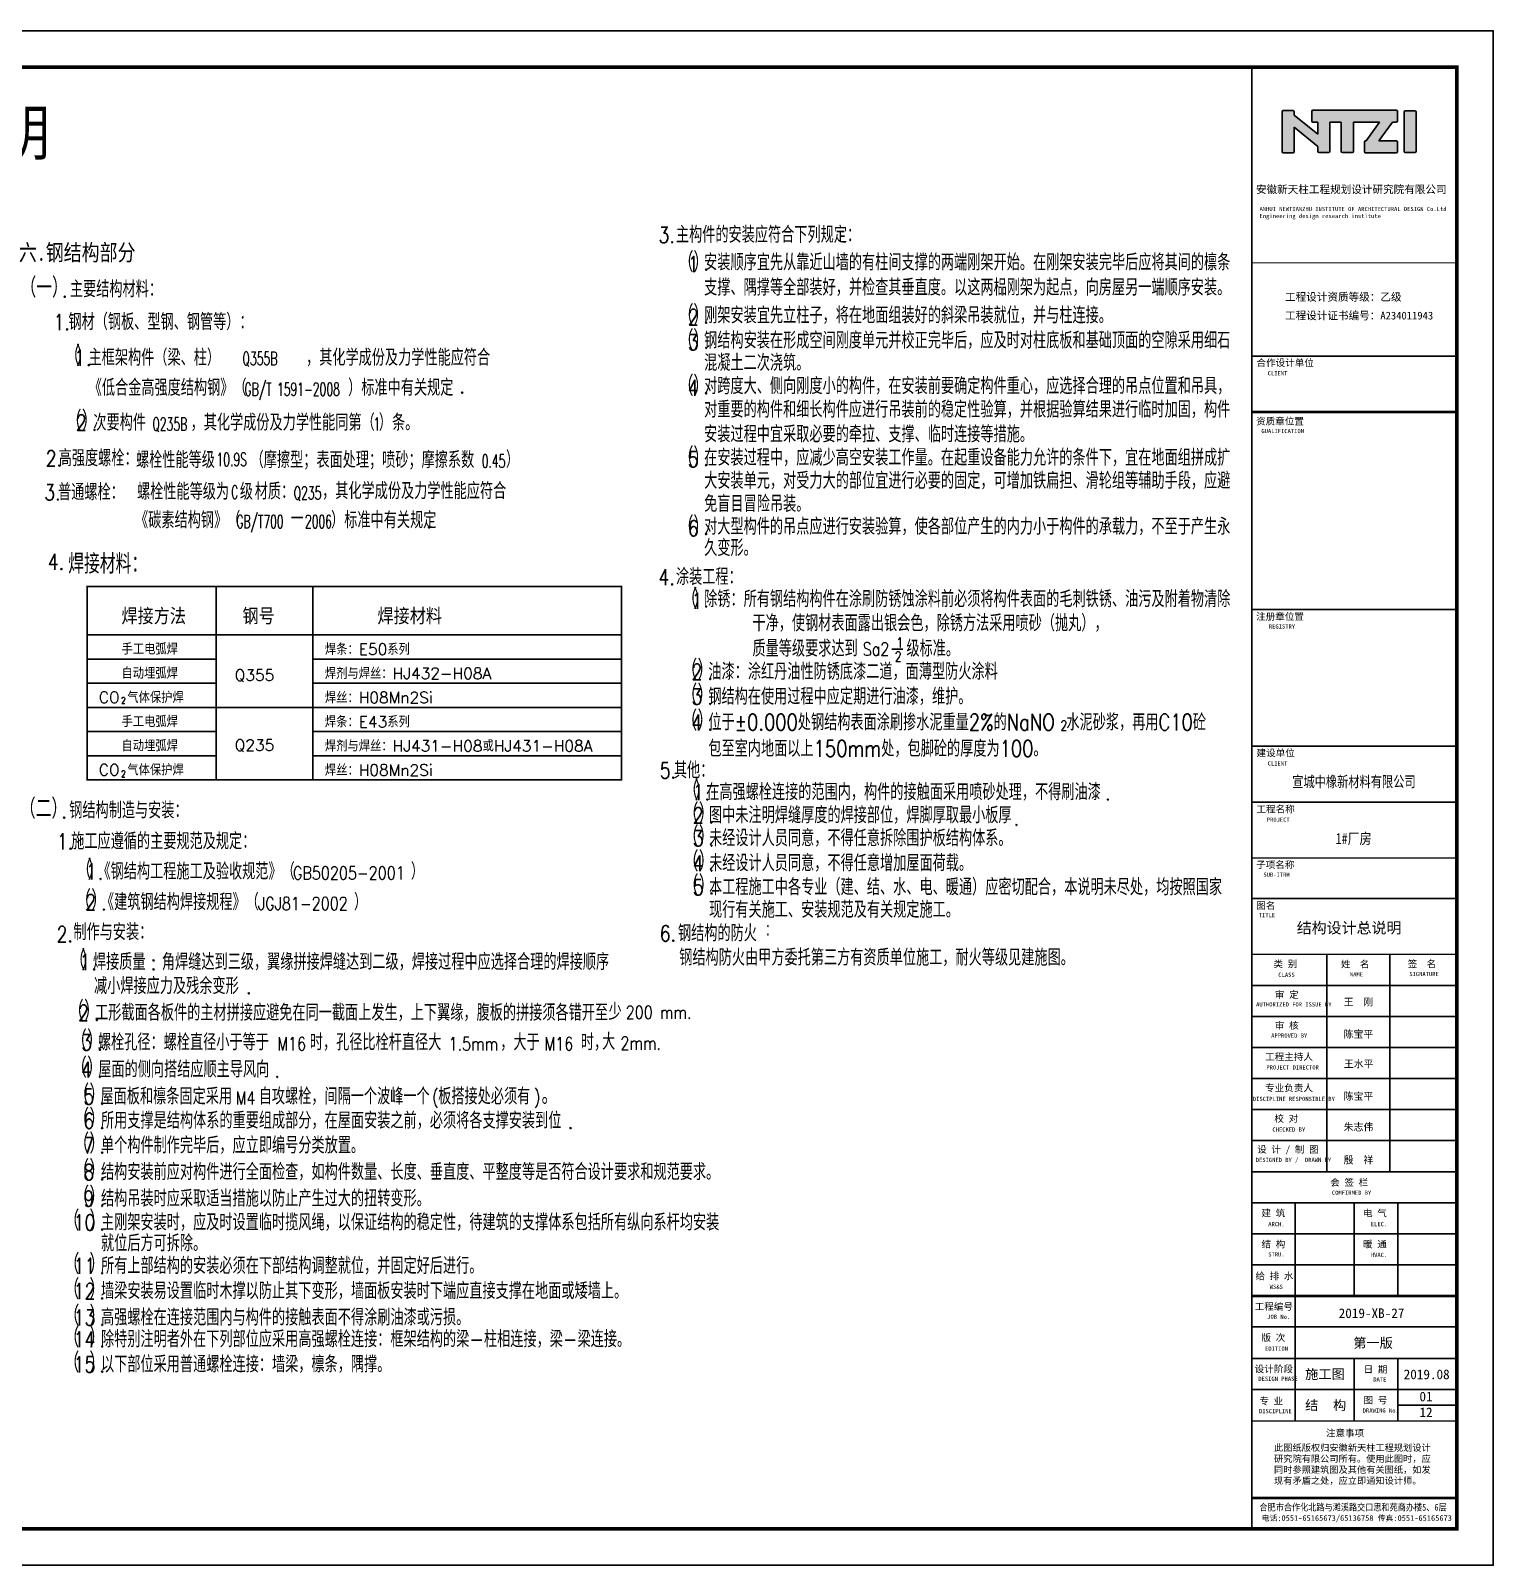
# Model space of a CAD drawing. Extents: x 37237700 to 37865026, y 138877 to 347670.
# Drawn here: x 37824997 to 37865026, y 305670 to 347670 of the extents above; entities that cross this region are included whole.
import ezdxf
from ezdxf.enums import TextEntityAlignment as Align

# ---------------------------------------------------------------- set-up
doc = ezdxf.new("R2010")
doc.units = 0
doc.header["$LTSCALE"] = 1000
doc.header["$MEASUREMENT"] = 0
doc.layers.get('0').update_dxf_attribs({"linetype": 'CONTINUOUS'})
for name, color, linetype in [('46', 7, 'CONTINUOUS'), ('PUB_TAB', 7, 'CONTINUOUS'), ('PUB_TEXT', 7, 'CONTINUOUS'), ('PUB_TITLE', 4, 'CONTINUOUS')]:
    doc.layers.add(name, color=color, linetype=linetype)
doc.styles.add('-黑体', font='simhei.ttf')
doc.styles.add('_HZTXT', font='txt.shx', dxfattribs={"width": 0.8, "bigfont": 'hztxt.shx'})
doc.styles.add('_SIMPLEX', font='SIMPLEX', dxfattribs={"width": 0.8})
doc.styles.add('_TXT', font='SIMPLEX.shx', dxfattribs={"width": 0.6})
doc.styles.add('DIM_FONT', font='SIMPLEX.shx', dxfattribs={"width": 0.8})
doc.styles.add('STYLE-黑体', font='simhei.ttf')
doc.styles.add('TQ', font='')
doc.styles.add('中文', font='', dxfattribs={"width": 0.8, "height": 1000})
doc.styles.add('中西', font='romans.shx', dxfattribs={"width": 0.8, "height": 350, "bigfont": 'hztxt.shx'})
doc.styles.get('TQ').set_extended_font_data('SimSun')
doc.styles.get('中文').set_extended_font_data('SimSun')

# ---------------------------------------------------------------- blocks, each defined once
blk = doc.blocks.new('ly')
at = {"layer": 'PUB_TEXT', "insert": (-5884, 1715), "char_height": 212, "width": 5144.75, "attachment_point": 1, "style": 'TQ'}
blk.add_mtext('\\pt576;此图纸版权归安徽新天柱工程规划设计研究院有限公司所有。使用此图时，应同时参照建筑图及其他有关图纸，如发现有矛盾之处，应立即通知设计师。', dxfattribs=at)
blk = doc.blocks.new('tk0')
h = blk.add_hatch(color=256)
h.paths.add_polyline_path([(32852392, -1204546), (32853685, -1205603), (32853685, -1205878, 0.414214), (32853749, -1205942), (32854275, -1205942, 0.414214), (32854339, -1205878), (32854339, -1204280), (32854967, -1204280), (32854967, -1205875, 0.414214), (32855031, -1205939), (32855571, -1205939, 0.414214), (32855635, -1205875), (32855635, -1204280), (32857060, -1204280), (32856336, -1205302), (32856292, -1205302, 0.414214), (32856228, -1205366), (32856228, -1205892, 0.414214), (32856292, -1205956), (32857972, -1205956, 0.414214), (32858036, -1205892), (32858036, -1205362, 0.414214), (32857972, -1205298), (32857012, -1205298), (32857761, -1204270), (32857974, -1204270, 0.414214), (32858038, -1204206), (32858038, -1203685, 0.414214), (32857974, -1203621), (32853417, -1203621, 0.414214), (32853353, -1203685), (32853353, -1204218, 0.414214), (32853417, -1204282), (32853679, -1204282), (32853679, -1204939), (32852388, -1203885), (32852389, -1203708, 0.41489), (32852325, -1203644), (32851789, -1203644, 0.414214), (32851725, -1203708), (32851725, -1205882, 0.414214), (32851789, -1205946), (32852328, -1205946, 0.414214), (32852392, -1205882)])
h.paths.add_polyline_path([(32858400, -1205878, 0.414214), (32858464, -1205942), (32858999, -1205942, 0.414214), (32859063, -1205878), (32859063, -1203710, 0.414214), (32858999, -1203646), (32858464, -1203646, 0.414214), (32858400, -1203710)])
for p, q in [((32851725, -1205882), (32851725, -1203708)), ((32851789, -1203644), (32852325, -1203644)), ((32852389, -1203708), (32852388, -1203885)), ((32853353, -1204218), (32853353, -1203685)), ((32853417, -1203621), (32857974, -1203621)), ((32858038, -1203685), (32858038, -1204206)), ((32858400, -1205878), (32858400, -1203710)), ((32858464, -1203646), (32858999, -1203646)), ((32859063, -1203710), (32859063, -1205878)), ((32852388, -1203885), (32853679, -1204939)), ((32853685, -1205603), (32852392, -1204546)), ((32852392, -1204546), (32852392, -1205882)), ((32853679, -1204282), (32853417, -1204282)), ((32853679, -1204939), (32853679, -1204282)), ((32854967, -1204280), (32854339, -1204280)), ((32854339, -1204280), (32854339, -1205878)), ((32854967, -1205875), (32854967, -1204280)), ((32857060, -1204280), (32855635, -1204280)), ((32855635, -1204280), (32855635, -1205875)), ((32856336, -1205302), (32857060, -1204280)), ((32857761, -1204270), (32857012, -1205298)), ((32857974, -1204270), (32857761, -1204270)), ((32856228, -1205892), (32856228, -1205366)), ((32856292, -1205302), (32856336, -1205302)), ((32857012, -1205298), (32857972, -1205298)), ((32858036, -1205362), (32858036, -1205892)), ((32852328, -1205946), (32851789, -1205946)), ((32853685, -1205878), (32853685, -1205603)), ((32854275, -1205942), (32853749, -1205942)), ((32855571, -1205939), (32855031, -1205939)), ((32857972, -1205956), (32856292, -1205956)), ((32858999, -1205942), (32858464, -1205942))]:
    blk.add_line(p, q)
for centre, start, end in [((32851789, -1203708), 90, 180), ((32852325, -1203708), 359.86763, 90), ((32853417, -1203685), 90, 180), ((32857974, -1203685), 0, 90), ((32858464, -1203710), 90, 180), ((32858999, -1203710), 0, 90), ((32853417, -1204218), 180, 270), ((32857974, -1204206), 270, 0), ((32856292, -1205366), 90, 180), ((32857972, -1205362), 0, 90), ((32851789, -1205882), 180, 270), ((32852328, -1205882), 270, 0), ((32853749, -1205878), 180, 270), ((32854275, -1205878), 270, 0), ((32855031, -1205875), 180, 270), ((32855571, -1205875), 270, 0), ((32856292, -1205892), 180, 270), ((32857972, -1205892), 270, 0), ((32858464, -1205878), 180, 270), ((32858999, -1205878), 270, 0)]:
    blk.add_arc(centre, 64, start, end)
at = {"layer": 'PUB_TEXT'}
for p, q in [((32861287, -1201267), (32859815, -1201267)), ((32861287, -1201267), (32861287, -1202326)), ((32861287, -1281267), (32861287, -1280292)), ((32861292, -1281268), (32859731, -1281268))]:
    blk.add_line(p, q, dxfattribs=at)
at = {"layer": 'PUB_TITLE'}
for p, q in [((32861287, -1201267), (32850067, -1201267)), ((32854181, -1261723), (32854181, -1249823)), ((32857632, -1261723), (32857632, -1249823)), ((32850067, -1251523), (32861287, -1251523)), ((32850067, -1253223), (32861287, -1253223)), ((32850067, -1254923), (32861287, -1254923)), ((32850067, -1256623), (32861287, -1256623)), ((32850067, -1258323), (32861287, -1258323)), ((32850067, -1260023), (32861287, -1260023)), ((32850067, -1261723), (32861287, -1261723)), ((32850067, -1263423), (32861287, -1263423)), ((32852446, -1268523), (32852446, -1263423)), ((32855676, -1268523), (32855676, -1263423)), ((32858056, -1268523), (32858056, -1263423)), ((32850067, -1265123), (32861287, -1265123)), ((32850067, -1266823), (32861287, -1266823)), ((32852447, -1275368), (32852447, -1268523)), ((32850067, -1270223), (32861287, -1270223)), ((32850067, -1271946), (32861287, -1271946)), ((32855676, -1275368), (32855676, -1271946)), ((32858056, -1275368), (32858056, -1271946)), ((32850067, -1273646), (32861321, -1273646)), ((32861287, -1274507), (32858056, -1274507))]:
    blk.add_line(p, q, dxfattribs=at)
at = {"layer": 'PUB_TITLE', "lineweight": 40}
for p, q in [((32850062, -1220138), (32861282, -1220138)), ((32850067, -1268523), (32861287, -1268523)), ((32850067, -1279567), (32861287, -1279567))]:
    blk.add_line(p, q, dxfattribs=at)
for points, const_width in [([(32850067, -1201267), (32850067, -1281267)], 85), ([(32850067, -1211977), (32861287, -1211977)], 51), ([(32850067, -1217077), (32861287, -1217077)], 85), ([(32850067, -1220137), (32861287, -1220137)], 85), ([(32850067, -1230953), (32861287, -1230953)], 85), ([(32850067, -1238433), (32861287, -1238433)], 85), ([(32850067, -1241493), (32861287, -1241493)], 85), ([(32850067, -1244553), (32861287, -1244553)], 85), ([(32850067, -1246763), (32861287, -1246763)], 85), ([(32850067, -1249823), (32861287, -1249823)], 85), ([(32850067, -1261723), (32861287, -1261723)], 85), ([(32850067, -1275368), (32861232, -1275368)], 85)]:
    blk.add_lwpolyline(points, dxfattribs=dict(at, const_width=const_width))
at = {"layer": 'PUB_TITLE', "const_width": 85}
blk.add_lwpolyline([(32850067, -1268523), (32861287, -1268523)], dxfattribs=at)
at = {"layer": 'PUB_TEXT', "xscale": 1.700000002980232, "yscale": 1.700000002980232, "zscale": 1.700000002980232}
blk.add_blockref('ly', (32861287, -1279567), dxfattribs=at)
at = {"layer": '46', "linetype": 'Continuous', "style": '-黑体'}
for s, height, p in [('2019-XB-27 ', 528.65, (32854824, -1269734)), ('第一版', 528.7, (32855625, -1271359)), ('施工图', 528.7, (32852988, -1273068)), ('2019.08', 528.7, (32858381, -1273080)), ('结', 529, (32852988, -1274773)), ('构', 529, (32854517, -1274773))]:
    blk.add_text(s, height=height, dxfattribs=at).set_placement(p)
at = {"layer": 'PUB_TEXT', "style": 'TQ'}
for s, height, p in [('王  刚', 396, (32855098, -1252630)), ('陈宝平', 396, (32855098, -1254390)), ('王水平', 396, (32855110, -1256019)), ('陈宝平', 396, (32855098, -1257790)), ('朱志伟', 396, (32855098, -1259475)), ('殷  祥', 396, (32855098, -1261275)), (' 工程编号', 374, (32849973, -1269288)), ('      JOB No.', 229.5, (32849836, -1269778)), ('  版 次', 374, (32850089, -1270993)), ('     EDITION', 229.5, (32849896, -1271521)), (' 设计阶段', 374, (32849973, -1272709)), ('日 期', 374, (32856186, -1272730)), ('     DESIGN PHASE', 229.5, (32849526, -1273170)), ('         DATE', 229.5, (32855101, -1273208)), ('  专 业', 374, (32849973, -1274462)), ('图 号', 374, (32856186, -1274413)), ('     DISCIPLINE', 229.5, (32849562, -1274943)), ('     DRAWING No.', 229.5, (32855241, -1274909)), ('注意事项', 374, (32854126, -1276215)), ('电话:0551-65165673/65136758 传真:0551-65165673', 306, (32850607, -1280833))]:
    blk.add_text(s, height=height, dxfattribs=at).set_placement(p)
at = {"layer": 'PUB_TEXT', "style": 'TQ', "width": 0.85}
blk.add_text('合肥市合作化北路与濉溪路交口思和苑商办楼5、6层 ', height=374, dxfattribs=at).set_placement((32850490, -1280276))
at = {"layer": 'PUB_TEXT', "char_height": 425, "attachment_point": 1, "style": 'TQ'}
for s, insert in [('安徽新天柱工程规划设计研究院有限公司 ', (32850295, -1207742)), ('工程设计资质等级：乙级 ', (32851887, -1213629)), ('工程设计证书编号：A234011943 ', (32851887, -1214649))]:
    blk.add_mtext(s, dxfattribs=dict(at, insert=insert))
at = {"layer": 'PUB_TEXT', "attachment_point": 1, "style": 'TQ'}
for s, insert, char_height, width in [('ANHUI NEWTIANZHU INSTITUTE OF ARCHITECTURAL DESIGN Co.Ltd\\PEngineering design research institute', (32850492, -1208912), 229.5, 10514.71), ('合作设计单位', (32850326, -1217257), 374, 3498.52), ('CLIENT', (32850938, -1217903), 229.5, 4799.1), ('资质章位置', (32850304, -1220460), 374, 4250), ('GUALIFICATION', (32850593, -1221066), 229.5, 5361.8), ('注册章位置', (32850304, -1231147), 374, 3060), ('REGISTRY', (32851001, -1231763), 229.5, 4799.1), ('建设单位', (32850326, -1238613), 374, 2223.6), ('CLIENT', (32850938, -1239259), 229.5, 4799.1), ('工程名称', (32850323, -1241690), 374, 2223.6), ('PROJECT', (32850887, -1242340), 229.5, 4799.1), ('子项名称', (32850306, -1244736), 374, 2223.6), ('SUB-ITRM', (32850702, -1245348), 229.5, 4799.1), ('图名', (32850313, -1246965), 374, 2223.6), ('TITLE', (32850446, -1247564), 229.5, 4799.1), ('类 别', (32851257, -1250163), 374, 2223.6), ('姓  名', (32854946, -1250177), 374, 2324.97), ('签  名', (32858602, -1250163), 374, 2948.14), ('CLASS', (32851517, -1250828), 229.5, 4799.1), ('NAME', (32855436, -1250803), 229.5, 4799.1), ('SIGNATURE', (32858688, -1250788), 229.5, 4799.1), ('审 定', (32851331, -1251848), 374, 1610.68), ('AUTHORIZED FOR ISSUE BY', (32850303, -1252450), 229.5, 4799.1), ('审 核', (32851328, -1253533), 374, 2855.71), ('APPROVED BY', (32851129, -1254157), 229.5, 4799.1), ('工程主持人', (32850799, -1255246), 374, 3479.12), ('PROJECT DIRECTOR', (32850866, -1255899), 229.5, 4799.1), ('专业负责人', (32850797, -1256953), 374, 3323.07), ('DISCIPLINE RESPONSIBLE BY', (32850125, -1257623), 229.5, 4799.1), ('校 对', (32851305, -1258626), 374, 4012.28), ('CHECKED BY', (32851196, -1259301), 229.5, 4799.1), ('设 计 / 制 图', (32850359, -1260315), 374, 5153.93), ('DESIGNED BY /  DRAWN BY', (32850281, -1260962), 229.5, 4799.1), ('会 签 栏', (32854360, -1262126), 374, 4447.2), ('COMFIRMED BY', (32854453, -1262757), 229.5, 4799.1), ('建 筑', (32850598, -1263802), 374, 4012), ('电 气', (32856153, -1263802), 374, 4012), ('   ARCH.', (32850429, -1264477), 229.5, 4799.1), ('   ELEC.', (32856044, -1264477), 229.5, 4799.1), ('结 构', (32850598, -1265502), 374, 4012), ('暖 通', (32856153, -1265502), 374, 4012), ('   STRU.', (32850429, -1266133), 229.5, 4799.1), ('   HVAC.', (32856044, -1266163), 229.5, 4799.1), ('给 排 水', (32850268, -1267245), 374, 4447.2), ('   WS&S', (32850510, -1267906), 229.5, 4882.4)]:
    blk.add_mtext(s, dxfattribs=dict(at, insert=insert, char_height=char_height, width=width))

msp = doc.modelspace()

# ---------------------------------------------------------------- linework, layer by layer
for p, q in [((37830070, 332458.6, 0), (37830070, 327166.6, 0)), ((37832716, 332458.6, 0), (37832716, 327166.6, 0)), ((37826542, 331135.6, 0), (37841165.5, 331135.6, 0)), ((37848565.3, 330739.9, 0), (37848868.3, 330739.9, 0)), ((37826542, 330474.1, 0), (37830070, 330474.1, 0)), ((37832716, 330474.1, 0), (37841165.5, 330474.1, 0)), ((37826542, 329812.6, 0), (37830070, 329812.6, 0)), ((37832716, 329812.6, 0), (37841165.5, 329812.6, 0)), ((37826542, 329151.1, 0), (37841165.5, 329151.1, 0)), ((37826542, 328489.6, 0), (37830070, 328489.6, 0)), ((37832716, 328489.6, 0), (37841165.5, 328489.6, 0)), ((37826542, 327828.1, 0), (37830070, 327828.1, 0)), ((37832716, 327828.1, 0), (37841165.5, 327828.1, 0))]:
    msp.add_line(p, q)
at = {"const_width": 44.1, "elevation": 0}
msp.add_lwpolyline([(37826542, 327166.6), (37841165.5, 327166.6), (37841165.5, 332458.6), (37826542, 332458.6)], close=True, dxfattribs=at)
at = {"layer": 'PUB_TITLE'}
msp.add_lwpolyline([(37790725.6, 305670), (37865025.6, 305670), (37865025.6, 347670), (37790725.6, 347670)], close=True, dxfattribs=at)
at = {"layer": 'PUB_TITLE', "const_width": 100}
msp.add_lwpolyline([(37793225.6, 306670), (37864025.6, 306670), (37864025.6, 346670), (37793225.6, 346670)], close=True, dxfattribs=at)

# ---------------------------------------------------------------- block references
at = {"xscale": 0.5, "yscale": 0.5, "zscale": 0.5}
msp.add_blockref('tk0', (21433382.2, 947303.7), dxfattribs=at)

# ---------------------------------------------------------------- texts
for s, height, style, width, p in [('结   构  设  计  说  明', 1215, '中文', 0.8, (37810284.1, 344266.5)), ('主构件的安装应符合下列规定：', 450, '_HZTXT', 0.8, (37842655.9, 341863.4, 0)), ('六.钢结构部分', 450, '中文', 0.8, (37824674, 341374.8, 0)), ('3.', 432, '_TXT', 0.8, (37842179.4, 341863.4, 0)), ('（', 540, '_HZTXT', 0.8, (37842705.7, 341064.9, 0)), ('1', 432, '_TXT', 0.8, (37842983.2, 341064.9, 0)), ('）', 540, '_HZTXT', 0.8, (37843131.9, 341064.9, 0)), ('安装顺序宜先从靠近山墙的有柱间支撑的两端刚架开始。在刚架安装完毕后应将其间的檩条', 450, '_HZTXT', 0.8, (37843428.3, 341108.2, 0)), ('.', 432, '_TXT', 0.8, (37843406, 341108.2, 0)), ('（一）', 540, '_HZTXT', 0.8, (37824717.6, 340372.4, 0)), ('主要结构材料：', 450, '_HZTXT', 0.8, (37826070.2, 340372.4, 0)), ('支撑、隅撑等全部装好，并检查其垂直度。以这两榀刚架为起点，向房屋另一端顺序安装。', 450, '_HZTXT', 0.8, (37843428.3, 340420.8, 0)), ('.', 432, '_TXT', 0.8, (37825855.7, 340372.4, 0)), ('（', 540, '_HZTXT', 0.8, (37842705.7, 339613.9, 0)), ('）', 540, '_HZTXT', 0.8, (37843131.9, 339613.9, 0)), ('1.', 432, '_TXT', 0.8, (37825623.2, 339477.7, 0)), ('钢材（钢板、型钢、钢管等）：', 450, '_HZTXT', 0.8, (37826029.8, 339477.7, 0)), ('2', 432, '_TXT', 0.8, (37842983.2, 339613.9, 0)), ('刚架安装宜先立柱子，将在地面组装好的斜梁吊装就位，并与柱连接。', 450, '_HZTXT', 0.8, (37843428.3, 339657.2, 0)), ('（', 540, '_HZTXT', 0.8, (37842705.7, 338926.7, 0)), ('）', 540, '_HZTXT', 0.8, (37843131.9, 338926.7, 0)), ('钢结构安装在形成空间刚度单元并校正完毕后，应及时对柱底板和基础顶面的空隙采用细石', 450, '_HZTXT', 0.8, (37843428.3, 338970, 0)), ('.', 432, '_TXT', 0.8, (37843406, 339657.2, 0)), ('（', 540, '_HZTXT', 0.8, (37825913.6, 338500.6, 0)), ('）', 540, '_HZTXT', 0.8, (37826240.2, 338500.6, 0)), ('主框架构件（梁、柱）', 450, '_HZTXT', 0.8, (37826580.2, 338500.6, 0)), ('，其化学成份及力学性能应符合', 450, '_HZTXT', 0.8, (37832532.5, 338500.6, 0)), ('3', 432, '_TXT', 0.8, (37842983.2, 338926.7, 0)), ('.', 432, '_TXT', 0.8, (37843406, 338970, 0)), ('1', 432, '_TXT', 0.8, (37826191.1, 338500.6, 0)), ('.', 432, '_TXT', 0.8, (37826514.3, 338500.6, 0)), ('%%u      %%u', 432, '_TXT', 0.8, (37830561.8, 338500.6, 0)), ('Q355B', 360, '_SIMPLEX', 0.6, (37830794.7, 338516.4, 0)), ('混凝土二次浇筑。', 450, '_HZTXT', 0.8, (37843428.3, 338359.2, 0)), ('《低合金高强度结构钢》（', 450, '_HZTXT', 0.8, (37826585.8, 337676.4, 0)), ('GB/T 1591-2008', 360, '_SIMPLEX', 0.6, (37830848.4, 337676.4, 0)), ('）标准中有关规定', 450, '_HZTXT', 0.8, (37833685.3, 337676.4, 0)), ('（', 540, '_HZTXT', 0.8, (37842705.7, 337679.5, 0)), ('4', 432, '_TXT', 0.8, (37842983.2, 337679.5, 0)), ('）', 540, '_HZTXT', 0.8, (37843131.9, 337679.5, 0)), ('对跨度大、侧向刚度小的构件，在安装前要确定构件重心，应选择合理的吊点位置和吊具，', 450, '_HZTXT', 0.8, (37843428.3, 337722.9, 0)), ('. ', 432, '_TXT', 0.8, (37836731.3, 337741.4, 0)), ('.', 432, '_TXT', 0.8, (37843406, 337722.9, 0)), ('（', 540, '_HZTXT', 0.8, (37825957.2, 336724, 0)), ('）', 540, '_HZTXT', 0.8, (37826399, 336724, 0)), ('对重要的构件和细长构件应进行吊装前的稳定性验算，并根据验算结果进行临时加固，构件', 450, '_HZTXT', 0.8, (37843428.3, 337079.1, 0)), ('2', 432, '_TXT', 0.8, (37826234.6, 336724, 0)), ('次要构件', 450, '_HZTXT', 0.8, (37826712.4, 336724, 0)), ('Q235B', 360, '_SIMPLEX', 0.6, (37828327, 336724, 0)), ('，其化学成份及力学性能同第（', 450, '_HZTXT', 0.8, (37829372.7, 336724, 0)), ('1', 360, '_SIMPLEX', 0.6, (37834374.7, 336724, 0)), ('）条。', 450, '_HZTXT', 0.8, (37834525.7, 336724, 0)), ('安装过程中宜采取必要的牵拉、支撑、临时连接等措施。', 450, '_HZTXT', 0.8, (37843428.3, 336403.1, 0)), ('.', 432, '_TXT', 0.8, (37826673, 336724, 0)), ('2.', 432, '_TXT', 0.8, (37825408.2, 335748.4, 0)), ('高强度螺栓：', 450, '_HZTXT', 0.8, (37825762.6, 335748.4, 0)), ('螺栓性能等级', 450, '_HZTXT', 0.8, (37827879.1, 335700.6, 0)), ('10.9S ', 360, '_SIMPLEX', 0.6, (37830082.3, 335756.2, 0)), ('（摩擦型；表面处理；喷砂；摩擦系数', 450, '_HZTXT', 0.8, (37831015.7, 335700.6, 0)), ('0.45', 360, '_SIMPLEX', 0.6, (37837340.6, 335710.9, 0)), ('）', 450, '_HZTXT', 0.8, (37838003.6, 335710.9, 0)), ('（', 540, '_HZTXT', 0.8, (37842705.7, 335720.1, 0)), ('5', 432, '_TXT', 0.8, (37842983.2, 335720.1, 0)), ('）', 540, '_HZTXT', 0.8, (37843131.9, 335720.1, 0)), ('在安装过程中，应减少高空安装工作量。在起重设备能力允许的条件下，宜在地面组拼成扩', 450, '_HZTXT', 0.8, (37843428.3, 335763.4, 0)), ('大安装单元，对受力大的部位宜进行必要的固定，可增加铁扁担、滑轮组等辅助手段，应避', 450, '_HZTXT', 0.8, (37843428.3, 335130, 0)), ('.', 432, '_TXT', 0.8, (37843406, 335763.4, 0)), ('3.', 432, '_TXT', 0.8, (37825370.5, 334818.1, 0)), ('普通螺栓：', 450, '_HZTXT', 0.8, (37825745.2, 334818.1, 0)), ('螺栓性能等级为', 450, '_HZTXT', 0.8, (37827907, 334830.8, 0)), ('C', 360, '_SIMPLEX', 0.6, (37830483, 334860.3, 0)), ('级', 450, '_HZTXT', 0.8, (37830721.5, 334830.8, 0)), ('材质：', 450, '_HZTXT', 0.8, (37831128.4, 334838.3, 0)), ('Q235', 360, '_SIMPLEX', 0.6, (37832193.7, 334838.3, 0)), ('，其化学成份及力学性能应符合', 450, '_HZTXT', 0.8, (37832972.7, 334848.7, 0)), ('免盲目冒险吊装。', 450, '_HZTXT', 0.8, (37843428.3, 334496.5, 0)), ('《碳素结构钢》（', 450, '_HZTXT', 0.8, (37827854.3, 334051.1, 0)), ('GB/T700', 360, '_SIMPLEX', 0.6, (37830624.5, 334054.5, 0)), ('－', 540, '_HZTXT', 0.8, (37832073.9, 334054.5, 0)), ('2006', 360, '_SIMPLEX', 0.6, (37832502.6, 334054.5, 0)), ('）标准中有关规定', 450, '_HZTXT', 0.8, (37833218.6, 334051.1, 0)), ('（', 540, '_HZTXT', 0.8, (37842705.7, 333831.7, 0)), ('）', 540, '_HZTXT', 0.8, (37843131.9, 333831.7, 0)), ('对大型构件的吊点应进行安装验算，使各部位产生的内力小于构件的承载力，不至于产生永', 450, '_HZTXT', 0.8, (37843428.3, 333875, 0)), ('. ', 432, '_TXT', 0.8, (37835824.6, 334051.1, 0)), ('6', 432, '_TXT', 0.8, (37842983.2, 333831.7, 0)), ('.', 432, '_TXT', 0.8, (37843406, 333875, 0)), ('久变形。', 450, '_HZTXT', 0.8, (37843428.3, 333291.7, 0)), ('4.', 432, '_TXT', 0.8, (37825465.6, 332918.9, 0)), ('焊接材料：', 540, '_HZTXT', 0.8, (37826025.2, 332810.6, 0)), ('4.', 432, '_TXT', 0.8, (37842179.4, 332499.2, 0)), ('涂装工程：', 450, '_HZTXT', 0.8, (37842655.9, 332499.2, 0)), ('（', 540, '_HZTXT', 0.8, (37842805.3, 331848.9, 0)), ('）', 540, '_HZTXT', 0.8, (37843131.9, 331848.9, 0)), ('1', 432, '_TXT', 0.8, (37843082.8, 331848.9, 0)), ('除锈：所有钢结构构件在涂刷防锈蚀涂料前必须将构件表面的毛刺铁锈、油污及附着物清除', 450, '_HZTXT', 0.8, (37843428.3, 331892.2, 0)), ('.', 432, '_TXT', 0.8, (37843406, 331892.2, 0)), ('干净，使钢材表面露出银会色，除锈方法采用喷砂（抛丸），', 450, '_HZTXT', 0.8, (37844749.8, 331232.6, 0)), ('质量等级要求达到', 450, '_HZTXT', 0.8, (37844749.8, 330538, 0)), ('1', 270, 'DIM_FONT', 0.8, (37848687.5, 330789.3, 0)), ('级标准。', 450, '_HZTXT', 0.8, (37848963.6, 330538, 0)), ('Sa2', 360, 'DIM_FONT', 0.8, (37847767, 330566.5, 0)), ('2', 270, 'DIM_FONT', 0.8, (37848647.4, 330406.5, 0)), ('（', 540, '_HZTXT', 0.8, (37842805.3, 329906, 0)), ('2', 432, '_TXT', 0.8, (37843082.8, 329906, 0)), ('）', 540, '_HZTXT', 0.8, (37843247.1, 329906, 0)), ('油漆：涂红丹油性防锈底漆二道，面薄型防火涂料', 450, '_HZTXT', 0.8, (37843543.5, 329906, 0)), ('（', 540, '_HZTXT', 0.8, (37842805.3, 329224.7, 0)), ('）', 540, '_HZTXT', 0.8, (37843247.1, 329224.7, 0)), ('钢结构在使用过程中应定期进行油漆，维护。', 450, '_HZTXT', 0.8, (37843543.5, 329224.7, 0)), ('.', 432, '_TXT', 0.8, (37843521.2, 329906, 0)), ('2', 176.4, '中西', 0.8, (37827473.1, 329252.2, 0)), ('3', 432, '_TXT', 0.8, (37843082.8, 329224.7, 0)), ('（', 540, '_HZTXT', 0.8, (37842805.3, 328519.8, 0)), ('4', 432, '_TXT', 0.8, (37843082.8, 328519.8, 0)), ('）', 540, '_HZTXT', 0.8, (37843247.1, 328519.8, 0)), ('位于%%P0.000处钢结构表面涂刷掺水泥重量2%%%的NaNO 水泥砂浆，再用C10砼', 450, '_HZTXT', 0.8, (37843543.5, 328519.8, 0)), ('.', 432, '_TXT', 0.8, (37843521.2, 329224.7, 0)), ('.', 432, '_TXT', 0.8, (37843521.2, 328519.8, 0)), ('2', 270, '_HZTXT', 0.8, (37853178.3, 328519.8, 0)), ('包至室内地面以上150mm处，包脚砼的厚度为100。', 450, '_HZTXT', 0.8, (37843543.5, 327798.3, 0)), ('5.', 432, '_TXT', 0.8, (37842214.4, 327207.4, 0)), ('其他：', 450, '_HZTXT', 0.8, (37842599.4, 327207.4, 0)), ('2', 176.4, '中西', 0.8, (37827473.1, 327243, 0)), ('（', 540, '_HZTXT', 0.8, (37842840.3, 326609.9, 0)), ('）', 540, '_HZTXT', 0.8, (37843166.9, 326609.9, 0)), ('1', 432, '_TXT', 0.8, (37843117.7, 326609.9, 0)), ('在高强螺栓连接的范围内，构件的接触面采用喷砂处理，不得刷油漆', 450, '_HZTXT', 0.8, (37843483.7, 326609.9, 0)), ('（二）', 540, '_HZTXT', 0.8, (37824700.8, 326109.4, 0)), ('钢结构制造与安装：', 450, '_HZTXT', 0.8, (37826051.6, 326109.4, 0)), ('（', 540, '_HZTXT', 0.8, (37842840.3, 325977.3, 0)), ('2', 432, '_TXT', 0.8, (37843117.7, 325977.3, 0)), ('）', 540, '_HZTXT', 0.8, (37843282.1, 325977.3, 0)), ('.', 432, '_TXT', 0.8, (37843440.9, 326609.9, 0)), ('图中未注明焊缝厚度的焊接部位，焊脚厚取最小板厚', 450, '_HZTXT', 0.8, (37843561.5, 325977.3, 0)), ('.', 432, '_TXT', 0.8, (37854402.3, 326609.9, 0)), ('.', 432, '_TXT', 0.8, (37825838.9, 326109.4, 0)), ('（', 540, '_HZTXT', 0.8, (37842840.3, 325348.9, 0)), ('）', 540, '_HZTXT', 0.8, (37843282.1, 325348.9, 0)), ('.', 432, '_TXT', 0.8, (37843556.1, 325977.3, 0)), ('.', 432, '_TXT', 0.8, (37851905.3, 325912.8, 0)), ('1.', 432, '_TXT', 0.8, (37825717.3, 325264.2, 0)), ('施工应遵循的主要规范及规定：', 450, '_HZTXT', 0.8, (37826105.7, 325264.2, 0)), ('3', 432, '_TXT', 0.8, (37843117.7, 325348.9, 0)), ('未经设计人员同意，不得任意拆除围护板结构体系。', 450, '_HZTXT', 0.8, (37843561.5, 325348.9, 0)), ('（', 540, '_HZTXT', 0.8, (37842840.3, 324665.2, 0)), ('4', 432, '_TXT', 0.8, (37843117.7, 324665.2, 0)), ('）', 540, '_HZTXT', 0.8, (37843282.1, 324665.2, 0)), ('未经设计人员同意，不得任意增加屋面荷载。', 450, '_HZTXT', 0.8, (37843561.5, 324665.2, 0)), ('.', 432, '_TXT', 0.8, (37843556.1, 325348.9, 0)), ('（', 540, '_HZTXT', 0.8, (37826231.4, 324437.8, 0)), ('）', 540, '_HZTXT', 0.8, (37826558, 324437.8, 0)), ('1', 432, '_TXT', 0.8, (37826508.9, 324437.8, 0)), ('《钢结构工程施工及验收规范》（', 450, '_HZTXT', 0.8, (37826823.9, 324437.8, 0)), ('GB50205-2001', 360, 'DIM_FONT', 0.8, (37832172.8, 324437.8, 0)), ('）', 450, '_HZTXT', 0.8, (37835402.5, 324437.8, 0)), ('.', 432, '_TXT', 0.8, (37843556.1, 324665.2, 0)), ('.', 432, '_TXT', 0.8, (37826832.1, 324437.8, 0)), ('（', 540, '_HZTXT', 0.8, (37842840.3, 324008.7, 0)), ('5', 432, '_TXT', 0.8, (37843117.7, 324008.7, 0)), ('）', 540, '_HZTXT', 0.8, (37843282.1, 324008.7, 0)), ('本工程施工中各专业（建、结、水、电、暖通）应密切配合，本说明未尽处，均按照国家', 450, '_HZTXT', 0.8, (37843561.5, 324008.7, 0)), ('（', 540, '_HZTXT', 0.8, (37826213, 323599.8, 0)), ('2', 432, '_TXT', 0.8, (37826490.4, 323599.8, 0)), ('）', 540, '_HZTXT', 0.8, (37826654.8, 323599.8, 0)), ('《建筑钢结构焊接规程》（', 450, '_HZTXT', 0.8, (37826920.6, 323599.8, 0)), ('JGJ81-2002', 360, 'DIM_FONT', 0.8, (37831217.7, 323599.8, 0)), ('）', 450, '_HZTXT', 0.8, (37833844.7, 323599.8, 0)), ('现行有关施工、安装规范及有关规定施工。', 450, '_HZTXT', 0.8, (37843561.5, 323389.3, 0)), ('.', 432, '_TXT', 0.8, (37843556.1, 324040.4, 0)), ('.', 432, '_TXT', 0.8, (37826928.8, 323599.8, 0)), ('2.', 432, '_TXT', 0.8, (37825707.3, 322727.2, 0)), ('制作与安装：', 450, '_HZTXT', 0.8, (37826166.1, 322778.2, 0)), ('6.', 432, '_TXT', 0.8, (37842214.4, 322746.4, 0)), ('钢结构的防火', 450, '_HZTXT', 0.8, (37842712.1, 322746, 0)), (':', 400.3, '_TXT', 0.6, (37845120.1, 322913.7, 0)), ('（', 540, '_HZTXT', 0.8, (37826059.4, 321961.9, 0)), ('）', 540, '_HZTXT', 0.8, (37826386, 321961.9, 0)), ('钢结构防火由甲方委托第三方有资质单位施工，耐火等级见建施图。', 450, '_HZTXT', 0.8, (37842746.7, 322081.8)), ('1', 432, '_TXT', 0.8, (37826336.9, 321961.9, 0)), ('焊接质量', 450, '_HZTXT', 0.8, (37826699.5, 321961.9, 0)), (':', 432, '_TXT', 0.8, (37828287.1, 321961.9, 0)), ('角焊缝达到三级，翼缘拼接焊缝达到二级，焊接过程中应选择合理的焊接顺序', 450, '_HZTXT', 0.8, (37828587.8, 321961.9, 0)), ('.', 432, '_TXT', 0.8, (37826660.1, 321961.9, 0)), ('减小焊接应力及残余变形', 450, '_HZTXT', 0.8, (37826730.8, 321303.1, 0)), ('.', 432, '_TXT', 0.8, (37830891.4, 321303.1, 0)), ('（', 540, '_HZTXT', 0.8, (37826018, 320573.2, 0)), ('2', 432, '_TXT', 0.8, (37826295.5, 320573.2, 0)), ('）', 540, '_HZTXT', 0.8, (37826459.8, 320573.2, 0)), ('工形截面各板件的主材拼接应避免在同一截面上发生，上下翼缘，腹板的拼接须各错开至', 450, '_HZTXT', 0.8, (37826759.7, 320573.2, 0)), ('少', 450, '_HZTXT', 0.8, (37840812, 320594.9, 0)), ('200 mm.', 360, 'DIM_FONT', 0.8, (37841280, 320623.1, 0)), ('.', 432, '_TXT', 0.8, (37826733.9, 320573.2, 0)), ('（', 540, '_HZTXT', 0.8, (37826101.2, 319762.7, 0)), ('3', 432, '_TXT', 0.8, (37826378.7, 319762.7, 0)), ('）', 540, '_HZTXT', 0.8, (37826543, 319762.7, 0)), ('螺栓孔径：螺栓直径小于等于', 450, '_HZTXT', 0.8, (37826836.1, 319762.7, 0)), ('M16', 360, 'DIM_FONT', 0.8, (37831743.8, 319762.7, 0)), ('时，孔径比栓杆直径大', 450, '_HZTXT', 0.8, (37832635.8, 319762.7, 0)), ('1.5mm', 360, 'DIM_FONT', 0.8, (37836432.9, 319762.7, 0)), ('，大于', 450, '_HZTXT', 0.8, (37837847.1, 319762.7, 0)), ('M16', 360, 'DIM_FONT', 0.8, (37839056, 319762.7, 0)), ('时，', 450, '_HZTXT', 0.8, (37840052.1, 319762.7, 0)), ('大', 450, '_HZTXT', 0.8, (37840635, 319779.5, 0)), ('2mm.', 360, 'DIM_FONT', 0.8, (37841137, 319779.5, 0)), ('（', 540, '_HZTXT', 0.8, (37826101.2, 319020.4, 0)), ('）', 540, '_HZTXT', 0.8, (37826543, 319020.4, 0)), ('.', 432, '_TXT', 0.8, (37826817.1, 319762.7, 0)), ('4', 432, '_TXT', 0.8, (37826378.7, 319020.4, 0)), ('屋面的侧向搭结应顺主导风向', 450, '_HZTXT', 0.8, (37826846.2, 319020.4, 0)), ('（', 540, '_HZTXT', 0.8, (37826162.5, 318281.5, 0)), ('）', 540, '_HZTXT', 0.8, (37826604.3, 318281.5, 0)), ('.', 432, '_TXT', 0.8, (37826817.1, 319020.4, 0)), ('屋面板和檩条固定采用', 450, '_HZTXT', 0.8, (37826907.6, 318281.5, 0)), ('.', 432, '_TXT', 0.8, (37831670.3, 319020.4, 0)), ('5', 432, '_TXT', 0.8, (37826440, 318281.5, 0)), ('M4', 360, 'DIM_FONT', 0.8, (37830605, 318281.5, 0)), ('自攻螺栓，间隔一个波峰一个', 450, '_HZTXT', 0.8, (37831237, 318281.5, 0)), ('(', 360, 'DIM_FONT', 0.8, (37835984.6, 318309.7, 0)), ('板搭接处必须有', 450, '_HZTXT', 0.8, (37836149.3, 318281.5, 0)), (')', 360, 'DIM_FONT', 0.8, (37838767.8, 318309.7, 0)), ('。', 540, '_HZTXT', 0.8, (37838980.9, 318281.5, 0)), ('（', 540, '_HZTXT', 0.8, (37826162.5, 317619.1, 0)), ('6', 432, '_TXT', 0.8, (37826440, 317619.1, 0)), ('）', 540, '_HZTXT', 0.8, (37826604.3, 317619.1, 0)), ('所用支撑是结构体系的重要组成部分，在屋面安装之前，必须将各支撑安装到位', 450, '_HZTXT', 0.8, (37826921.2, 317619.1, 0)), ('.', 432, '_TXT', 0.8, (37826878.4, 318281.5, 0)), ('（', 540, '_HZTXT', 0.8, (37826162.5, 316942.1, 0)), ('）', 540, '_HZTXT', 0.8, (37826604.3, 316942.1, 0)), ('.', 432, '_TXT', 0.8, (37826878.4, 317619.1, 0)), ('.', 432, '_TXT', 0.8, (37839697.8, 317619.1, 0)), ('7', 432, '_TXT', 0.8, (37826440, 316942.1, 0)), ('单个构件制作完毕后，应立即编号分类放置。', 450, '_HZTXT', 0.8, (37826921.2, 316942.1, 0)), ('（', 540, '_HZTXT', 0.8, (37826162.5, 316214.1, 0)), ('）', 540, '_HZTXT', 0.8, (37826604.3, 316214.1, 0)), ('结构安装前应对构件进行全面检查，如构件数量、长度、垂直度、平整度等是否符合设计要求和规范要求。', 450, '_HZTXT', 0.8, (37826921.2, 316214.1, 0)), ('.', 432, '_TXT', 0.8, (37826878.4, 316942.1, 0)), ('8', 432, '_TXT', 0.8, (37826440, 316214.1, 0)), ('（', 540, '_HZTXT', 0.8, (37826162.5, 315486.1, 0)), ('9', 432, '_TXT', 0.8, (37826440, 315486.1, 0)), ('）', 540, '_HZTXT', 0.8, (37826604.3, 315486.1, 0)), ('结构吊装时应采取适当措施以防止产生过大的扭转变形。', 450, '_HZTXT', 0.8, (37826921.2, 315486.1, 0)), ('.', 432, '_TXT', 0.8, (37826878.4, 316214.1, 0)), ('（', 540, '_HZTXT', 0.8, (37825896.8, 314834.7, 0)), ('）', 540, '_HZTXT', 0.8, (37826604.3, 314834.7, 0)), ('.', 432, '_TXT', 0.8, (37826878.4, 315486.1, 0)), ('10', 432, '_TXT', 0.8, (37826174.2, 314834.7, 0)), ('主刚架安装时，应及时设置临时揽风绳，以保证结构的稳定性，待建筑的支撑体系包括所有纵向系杆均安装', 450, '_HZTXT', 0.8, (37826921.2, 314834.7, 0)), ('.', 432, '_TXT', 0.8, (37826878.4, 314834.7, 0)), ('就位后方可拆除。', 450, '_HZTXT', 0.8, (37826921.2, 314262.4, 0)), ('（', 540, '_HZTXT', 0.8, (37825896.8, 313644.9, 0)), ('）', 540, '_HZTXT', 0.8, (37826604.3, 313644.9, 0)), ('11', 432, '_TXT', 0.8, (37826174.2, 313644.9, 0)), ('所有上部结构的安装必须在下部结构调整就位，并固定好后进行。', 450, '_HZTXT', 0.8, (37826921.2, 313644.9, 0)), ('（', 540, '_HZTXT', 0.8, (37825896.8, 312957, 0)), ('12', 432, '_TXT', 0.8, (37826174.2, 312957, 0)), ('）', 540, '_HZTXT', 0.8, (37826604.3, 312957, 0)), ('墙梁安装易设置临时木撑以防止其下变形，墙面板安装时下端应直接支撑在地面或矮墙上。', 450, '_HZTXT', 0.8, (37826921.2, 312957, 0)), ('.', 432, '_TXT', 0.8, (37826878.4, 313644.9, 0)), ('.', 432, '_TXT', 0.8, (37826878.4, 312957, 0)), ('（', 540, '_HZTXT', 0.8, (37825896.8, 312231.9, 0)), ('13', 432, '_TXT', 0.8, (37826174.2, 312231.9, 0)), ('）', 540, '_HZTXT', 0.8, (37826604.3, 312231.9, 0)), ('高强螺栓在连接范围内与构件的接触表面不得涂刷油漆或污损。', 450, '_HZTXT', 0.8, (37826921.2, 312231.9, 0)), ('（', 540, '_HZTXT', 0.8, (37825896.8, 311636.9, 0)), ('14', 432, '_TXT', 0.8, (37826174.2, 311636.9, 0)), ('）', 540, '_HZTXT', 0.8, (37826604.3, 311636.9, 0)), ('.', 432, '_TXT', 0.8, (37826878.4, 312231.9, 0)), ('除特别注明者外在下列部位应采用高强螺栓连接：框架结构的梁-柱相连接，梁-梁连接。', 450, '_HZTXT', 0.8, (37826921.2, 311636.9, 0)), ('.', 432, '_TXT', 0.8, (37826878.4, 311636.9, 0)), ('（', 540, '_HZTXT', 0.8, (37825896.8, 310949, 0)), ('15', 432, '_TXT', 0.8, (37826174.2, 310949, 0)), ('）', 540, '_HZTXT', 0.8, (37826604.3, 310949, 0)), ('以下部位采用普通螺栓连接：墙梁，檩条，隅撑。', 450, '_HZTXT', 0.8, (37826921.2, 310949, 0)), ('.', 432, '_TXT', 0.8, (37826878.4, 310949, 0))]:
    msp.add_text(s, height=height, dxfattribs=dict(style=style, width=width)).set_placement(p)
at = {"style": '中西'}
for s, height, p in [('焊接方法', 441, (37827483, 331420.6, 0)), ('钢号', 441, (37830794.5, 331420.6, 0)), ('焊接材料', 441, (37834488.7, 331420.6, 0)), ('手工电弧焊', 308.7, (37827483, 330593.7, 0)), ('焊条：E50系列', 308.7, (37833049.5, 330588.2, 0)), ('自动埋弧焊', 308.7, (37827483, 329932.2, 0)), ('Q355', 308.7, (37830578.9, 329879.6, 0)), ('焊剂与焊丝：HJ432-H08A', 308.7, (37833049.5, 329926.7, 0)), ('CO 气体保护焊', 308.7, (37826862.2, 329270.7, 0)), ('焊丝：H08Mn2Si', 308.7, (37833049.5, 329265.2, 0)), ('手工电弧焊', 308.7, (37827483, 328609.2, 0)), ('焊条：E43系列', 308.7, (37833049.5, 328603.7, 0)), ('自动埋弧焊', 308.7, (37827483, 327947.7, 0)), ('Q235', 308.7, (37830578.9, 327962.7, 0)), ('焊剂与焊丝：HJ431-H08或HJ431-H08A', 308.7, (37833049.5, 327942.2, 0)), ('CO 气体保护焊', 308.7, (37826862.2, 327286.2, 0)), ('焊丝：H08Mn2Si', 308.7, (37833049.5, 327280.7, 0))]:
    msp.add_text(s, height=height, dxfattribs=at).set_placement(p)
at = {"layer": '46', "linetype": 'Continuous', "style": '-黑体'}
for s, p in [('01', (37863004.5, 310157.2)), ('12', (37863004.5, 309724.8))]:
    msp.add_text(s, height=264.33, dxfattribs=at).set_placement(p)
at = {"layer": 'PUB_TAB', "lineweight": -3, "style": 'STYLE-黑体'}
for s, width, p in [('宣城中橡新材料有限公司', 0.75, (37861211.6, 326968.4)), ('1#厂房', 0.8, (37861203.1, 325410.1)), ('结构设计总说明', 1.000119, (37861078.2, 322966))]:
    msp.add_text(s, height=300, dxfattribs=dict(at, width=width)).set_placement(p, align=Align.CENTER)

doc.saveas('drawing.dxf')
